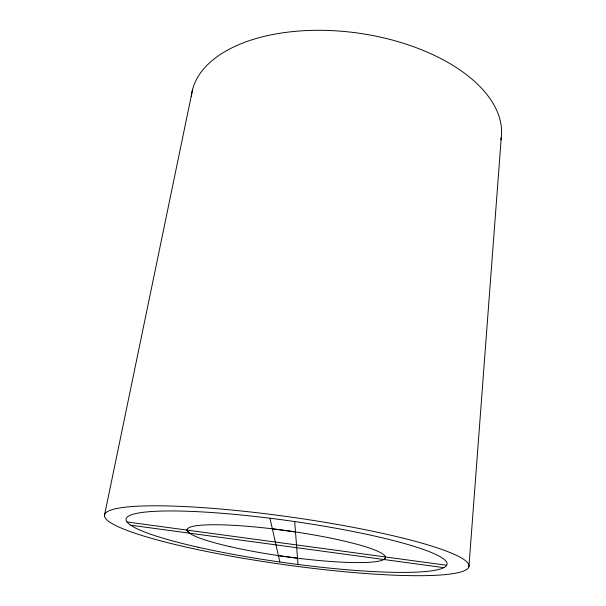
<?xml version="1.0" encoding="UTF-8"?>
<svg xmlns="http://www.w3.org/2000/svg" width="606" height="606" viewBox="0 0 606 606"><rect width="100%" height="100%" fill="white"/><g stroke="black" fill="none" stroke-linecap="round" stroke-linejoin="round"><path stroke-width="0.91" d="M468.923 566.708A184.072 24.013 8 0 0 200.806 507.502A184.072 24.013 8 0 0 190.413 548.036A184.072 24.013 8 0 0 468.923 566.708L501.276 137.357M104.406 515.683L192.647 89.264M384.068 559.543L385.658 557.005M272.344 528.796L295.501 531.917M127.055 521.971L446.683 565.269M130.661 525.19L443.85 567.64M278.404 555.619L297.516 558.217M186.913 530.076L189.322 533.136M269.965 518.236L279.851 562.004M294.705 521.561L298 564.481M191.322 96.316A156.34 84.317 8 0 1 358.229 33.11A156.34 84.317 8 0 1 500.882 140.009M197.95 547.18A162.044 21.066 8 0 0 446.773 565.118A162.044 21.066 8 0 0 215.024 512.759A162.044 21.066 8 0 0 197.95 547.18M230.325 546.71A100.141 12.923 8 0 0 385.204 558.331A100.141 12.923 8 0 0 243.385 525.978A100.141 12.923 8 0 0 230.325 546.71"/></g></svg>
